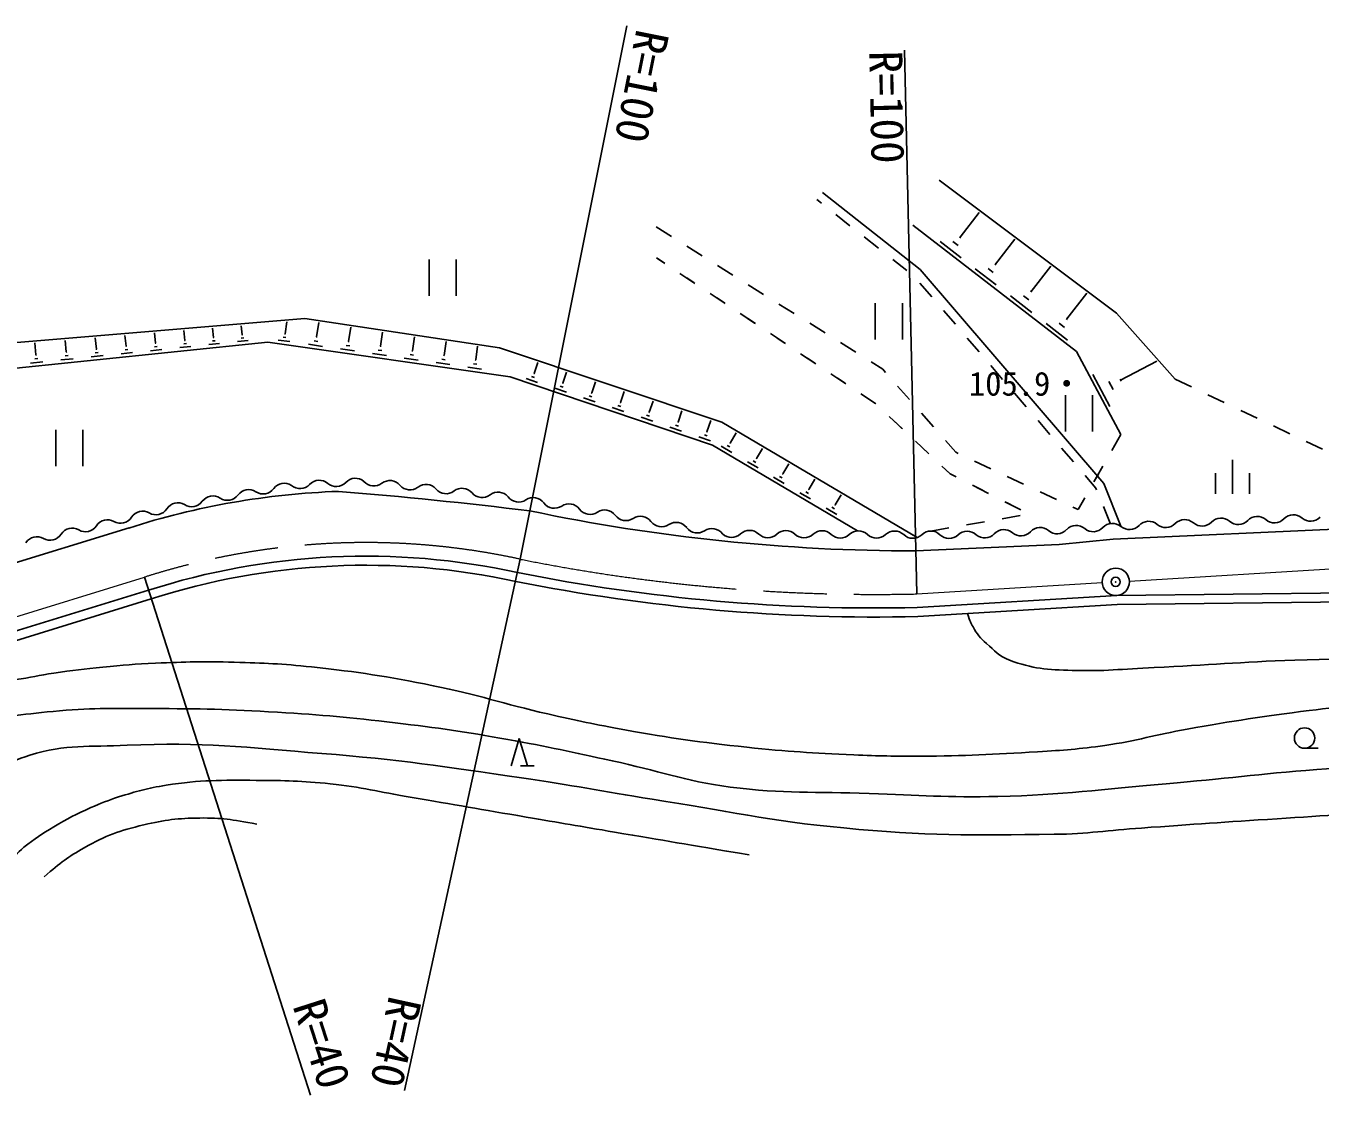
# Model space of a CAD drawing. Units: millimetres, scale not verified. Extents: x 40000 to 680000, y 20000 to 380000.
# Drawn here: x 399480 to 470884, y 252426 to 311404 of the extents above; entities that cross this region are included whole.
import ezdxf
from ezdxf.enums import TextEntityAlignment as Align

# ---------------------------------------------------------------- set-up
doc = ezdxf.new("R2010")
doc.units = ezdxf.units.MM
doc.header["$LTSCALE"] = 1000
doc.header["$PDMODE"] = 32
doc.header["$PDSIZE"] = 500
doc.linetypes.add('CHAIN', pattern=[18.5, 12, -1.5, 3.5, -1.5])
for name, color, linetype, lineweight in [('M-BGD', 7, 'Continuous', 25), ('M-BMK', 2, 'CHAIN', 13), ('M-BMK-SRVR', 3, 'Continuous', 25)]:
    doc.layers.add(name, color=color, linetype=linetype, lineweight=lineweight)
doc.styles.add('ＭＳ ゴシック', font='')
doc.styles.get('ＭＳ ゴシック').set_extended_font_data('MS Gothic')

msp = doc.modelspace()

# ---------------------------------------------------------------- linework, layer by layer
at = {"layer": 'M-BGD'}
for p, q in [((426758, 281986), (432641, 311404)), ((448631, 280071), (447951, 310063)), ((449864, 302900), (459654, 295549)), ((443425, 302218), (448826, 297963)), ((443376, 301620), (443115, 301825)), ((444947, 300382), (444161, 301001)), ((451030, 299749), (452081, 301110)), ((434251, 300312), (435098, 299781)), ((448413, 300420), (457444, 293441)), ((435946, 299249), (436793, 298718)), ((446518, 299145), (445733, 299764)), ((451072, 298618), (449925, 299504)), ((450908, 299295), (450621, 299516)), ((451066, 299722), (450994, 299777)), ((452978, 298258), (454043, 299637)), ((421725, 298511), (421725, 296511)), ((423225, 298511), (423225, 296511)), ((434729, 298306), (434271, 298610)), ((434271, 298610), (434688, 298334)), ((448089, 297907), (447304, 298526)), ((437640, 298187), (438487, 297656)), ((448826, 297963), (458953, 286171)), ((453020, 297113), (451859, 298010)), ((452854, 297797), (452563, 298022)), ((453014, 298230), (452941, 298286)), ((454938, 296756), (456019, 298154)), ((436394, 297199), (435562, 297752)), ((435937, 297503), (436353, 297226)), ((439335, 297125), (440182, 296594)), ((449459, 296459), (448807, 297218)), ((438060, 296091), (437227, 296645)), ((437602, 296396), (438019, 296119)), ((454981, 295598), (453807, 296505)), ((454813, 296290), (454519, 296517)), ((454975, 296727), (454902, 296784)), ((456913, 295243), (458008, 296660)), ((441029, 296062), (441876, 295531)), ((446343, 296110), (446343, 294110)), ((447843, 296110), (447843, 294110)), ((450762, 294942), (450110, 295701)), ((414876, 295260), (382357, 292543)), ((413776, 294413), (413871, 295078)), ((425610, 293653), (414876, 295260)), ((415522, 294251), (415636, 295045)), ((439725, 294984), (438893, 295538)), ((439268, 295288), (439684, 295011)), ((442724, 295000), (443571, 294469)), ((456956, 294072), (455768, 294989)), ((456786, 294772), (456489, 295002)), ((456950, 295214), (456876, 295272)), ((459654, 295549), (462890, 291916)), ((403368, 293578), (403304, 294193)), ((405010, 293738), (404948, 294330)), ((406635, 293896), (406576, 294466)), ((408244, 294053), (408187, 294600)), ((409837, 294208), (409782, 294734)), ((409818, 294207), (409855, 294210)), ((411360, 294182), (411504, 294197)), ((411414, 294362), (411362, 294866)), ((411396, 294360), (411432, 294364)), ((413669, 294234), (413828, 294211)), ((413756, 294416), (413795, 294410)), ((415498, 294255), (415547, 294248)), ((417288, 293995), (417401, 294781)), ((419048, 293739), (419160, 294517)), ((420803, 293485), (420914, 294255)), ((441391, 293877), (440558, 294430)), ((382014, 290766), (412827, 293958)), ((400036, 293253), (399968, 293914)), ((401710, 293416), (401644, 294054)), ((403348, 293575), (403389, 293580)), ((404949, 293537), (405110, 293554)), ((404990, 293736), (405030, 293740)), ((406361, 293489), (406986, 293554)), ((406576, 293701), (406732, 293717)), ((406615, 293894), (406654, 293898)), ((407977, 293656), (408586, 293720)), ((408187, 293863), (408339, 293878)), ((408225, 294051), (408263, 294055)), ((409577, 293822), (410170, 293884)), ((409781, 294023), (409929, 294038)), ((411162, 293986), (411739, 294046)), ((412827, 293958), (426197, 292042)), ((413403, 294077), (414038, 293986)), ((415065, 293839), (415845, 293727)), ((415391, 294031), (415586, 294003)), ((416834, 293586), (417609, 293475)), ((417158, 293776), (417352, 293749)), ((417264, 293999), (417312, 293992)), ((418919, 293522), (419112, 293495)), ((419024, 293743), (419073, 293736)), ((420779, 293488), (420827, 293481)), ((422553, 293231), (422662, 293993)), ((424297, 292977), (424405, 293732)), ((437871, 289540), (425610, 293653)), ((440933, 294181), (441349, 293904)), ((444418, 293938), (445265, 293406)), ((452065, 293425), (451413, 294183)), ((399734, 292802), (400424, 292874)), ((399971, 293036), (400144, 293054)), ((400015, 293250), (400058, 293255)), ((401415, 292977), (402089, 293047)), ((401647, 293205), (401816, 293222)), ((401689, 293414), (401731, 293418)), ((403080, 293149), (403738, 293217)), ((403306, 293372), (403471, 293389)), ((404729, 293320), (405370, 293386)), ((418598, 293333), (419367, 293223)), ((420356, 293081), (421120, 292971)), ((420675, 293269), (420866, 293242)), ((422108, 292830), (422867, 292721)), ((422425, 293017), (422615, 292989)), ((422529, 293234), (422577, 293227)), ((424170, 292765), (424359, 292738)), ((424273, 292981), (424320, 292974)), ((427523, 292230), (427728, 292837)), ((443056, 292769), (442223, 293323)), ((442598, 293073), (443015, 292797)), ((446113, 292875), (446754, 292473)), ((457444, 293441), (459881, 288860)), ((459875, 291856), (461869, 292916)), ((423856, 292579), (424609, 292471)), ((427379, 292066), (427538, 292012)), ((427503, 292237), (427543, 292223)), ((429108, 291696), (429314, 292305)), ((444722, 291662), (443889, 292215)), ((446754, 292473), (446914, 292291)), ((453367, 291907), (452716, 292666)), ((459284, 290408), (458344, 292175)), ((426197, 292042), (437358, 288272)), ((427076, 291956), (427712, 291741)), ((428660, 291421), (429298, 291205)), ((428964, 291531), (429123, 291478)), ((429088, 291702), (429128, 291689)), ((430695, 291161), (430901, 291772)), ((444264, 291966), (444680, 291689)), ((447575, 291540), (448235, 290788)), ((459462, 291353), (459227, 291795)), ((459904, 291801), (459845, 291911)), ((462890, 291916), (463793, 291486)), ((430246, 290885), (430885, 290669)), ((430550, 290996), (430710, 290942)), ((430675, 291168), (430715, 291154)), ((432263, 290632), (432303, 290619)), ((432283, 290626), (432490, 291239)), ((433873, 290090), (434081, 290706)), ((446346, 290582), (445554, 291108)), ((445929, 290859), (446346, 290582)), ((454670, 290390), (454019, 291149)), ((456829, 291034), (456829, 289034)), ((458329, 291034), (458329, 289034)), ((464696, 291057), (465599, 290627)), ((431833, 290349), (432474, 290133)), ((432138, 290460), (432298, 290406)), ((433728, 289924), (433888, 289870)), ((433853, 290096), (433893, 290083)), ((435465, 289553), (435673, 290172)), ((446382, 290548), (446346, 290582)), ((448895, 290037), (449555, 289286)), ((466502, 290198), (467405, 289768)), ((433421, 289813), (434064, 289596)), ((435012, 289276), (435656, 289058)), ((435319, 289387), (435480, 289333)), ((435444, 289560), (435485, 289546)), ((437058, 289016), (437267, 289637)), ((448662, 283185), (437871, 289540)), ((447838, 289176), (447110, 289862)), ((447449, 289545), (447813, 289202)), ((455973, 288872), (455322, 289631)), ((468308, 289338), (469211, 288909)), ((401128, 289123), (401128, 287123)), ((402628, 289123), (402628, 287123)), ((436604, 288738), (437250, 288520)), ((436912, 288850), (437073, 288795)), ((437038, 289023), (437078, 289009)), ((438344, 288393), (438673, 288951)), ((449293, 287805), (448566, 288491)), ((450215, 288535), (450789, 287882)), ((459881, 288860), (459388, 287990)), ((470114, 288479), (471017, 288050)), ((437358, 288272), (445361, 283546)), ((437846, 288216), (438429, 287872)), ((438168, 288262), (438314, 288176)), ((438326, 288404), (438362, 288383)), ((439789, 287541), (440119, 288100)), ((448904, 288173), (449268, 287830)), ((450789, 287882), (450907, 287826)), ((457276, 287355), (456625, 288114)), ((439290, 287363), (439874, 287019)), ((439612, 287409), (439758, 287323)), ((439770, 287552), (439807, 287530)), ((441234, 286688), (441565, 287248)), ((450472, 286695), (450021, 287119)), ((451813, 287402), (452718, 286977)), ((458896, 287120), (458403, 286250)), ((466049, 285600), (466050, 287475)), ((440735, 286510), (441319, 286165)), ((441058, 286556), (441204, 286470)), ((441216, 286699), (441252, 286677)), ((442680, 285835), (443012, 286396)), ((450360, 286801), (450472, 286695)), ((450811, 286522), (450472, 286695)), ((453624, 286553), (454529, 286129)), ((458519, 285908), (457928, 286596)), ((458649, 286685), (458403, 286250)), ((465112, 285600), (465112, 286725)), ((466987, 285600), (466987, 286725)), ((442180, 285656), (442766, 285311)), ((442504, 285702), (442650, 285616)), ((442662, 285845), (442699, 285824)), ((452593, 285614), (451702, 286068)), ((451809, 286014), (452254, 285787)), ((455434, 285704), (456340, 285280)), ((458554, 285822), (458519, 285908)), ((458953, 286171), (459896, 283818)), ((444109, 284992), (444146, 284970)), ((444128, 284981), (444460, 285543)), ((454376, 284706), (453484, 285160)), ((453591, 285106), (454037, 284879)), ((457910, 285380), (457535, 284719)), ((457663, 284945), (457535, 284719)), ((443627, 284802), (444213, 284456)), ((443951, 284848), (444097, 284762)), ((453351, 284222), (454336, 284393)), ((457245, 284855), (457535, 284719)), ((459298, 283966), (458926, 284894)), ((396582, 281071), (405184, 283716)), ((449410, 283538), (450395, 283709)), ((451381, 283880), (452366, 284051)), ((459467, 283094), (476501, 283869)), ((448426, 283333), (448414, 283331)), ((456479, 282802), (448577, 282440)), ((459467, 283094), (456479, 282802)), ((426758, 281986), (420370, 252674)), ((406022, 280992), (415186, 252426)), ((394766, 276746), (406247, 280276)), ((448662, 279321), (459668, 279991)), ((459668, 279991), (476657, 280172)), ((394909, 276267), (406397, 279799)), ((448683, 278822), (459686, 279491)), ((459686, 279491), (476657, 279672)), ((426249, 270594), (426700, 272094)), ((426700, 272094), (427149, 270594)), ((470026, 271559), (470776, 271559)), ((426774, 270594), (427524, 270594))]:
    msp.add_line(p, q, dxfattribs=at)
msp.add_circle((470026, 272122), 562, dxfattribs=at)
for centre, radius, start, end in [((415664, 285617), 725, 49.59208, 136.79772), ((417661, 285728), 725, 49.59208, 136.79772), ((418241, 242904), 42850, 92.02981, 107.7861), ((411768, 285101), 725, 56.50668, 143.71232), ((412568, 286311), 725, 236.50668, 323.71232), ((413737, 285453), 725, 56.50668, 143.71232), ((414607, 286609), 725, 229.59208, 316.79772), ((416604, 286721), 725, 229.59208, 316.79772), ((395508, 24459), 262128, 83.03565, 85.35779), ((418683, 286749), 725, 220.2998, 307.50544), ((419566, 285599), 725, 40.2998, 127.50544), ((420672, 286537), 725, 220.2998, 307.50544), ((421555, 285386), 725, 40.2998, 127.50544), ((422661, 286324), 725, 220.2998, 307.50544), ((423544, 285174), 725, 40.2998, 127.50544), ((424650, 286112), 725, 220.2998, 307.50544), ((425532, 284961), 725, 40.2998, 127.50544), ((407867, 284377), 725, 59.92643, 147.13207), ((408630, 285609), 725, 236.50668, 323.71232), ((409799, 284750), 725, 56.50668, 143.71232), ((410599, 285960), 725, 236.50668, 323.71232), ((426667, 285862), 725, 216.58346, 303.78909), ((427474, 284657), 725, 36.58346, 123.78909), ((428638, 285522), 725, 216.58346, 303.78909), ((429445, 284316), 725, 36.58346, 123.78909), ((404704, 284696), 725, 239.92643, 327.13207), ((405922, 283909), 725, 59.92643, 147.13207), ((406649, 285163), 725, 239.92643, 327.13207), ((448652, 386665), 104225, 258.17376, 269.95894), ((430609, 285181), 725, 216.58346, 303.78909), ((431415, 283976), 725, 36.58346, 123.78909), ((432580, 284840), 725, 216.58346, 303.78909), ((433386, 283635), 725, 36.58346, 123.78909), ((465413, 283534), 725, 48.9035, 136.10914), ((467411, 283621), 725, 48.9035, 136.10914), ((468364, 284714), 725, 228.9035, 316.10914), ((469409, 283709), 725, 48.9035, 136.10914), ((470362, 284801), 725, 228.9035, 316.10914), ((402033, 282973), 725, 59.92643, 147.13207), ((402760, 284228), 725, 239.92643, 327.13207), ((403978, 283441), 725, 59.92643, 147.13207), ((434550, 284499), 725, 216.58346, 303.78909), ((435357, 283294), 725, 36.58346, 123.78909), ((436521, 284158), 725, 216.58346, 303.78909), ((437328, 282953), 725, 36.58346, 123.78909), ((439407, 282852), 725, 46.11144, 133.31708), ((441407, 282843), 725, 46.11144, 133.31708), ((443407, 282833), 725, 46.11144, 133.31708), ((445407, 282823), 725, 46.11144, 133.31708), ((447408, 282817), 725, 46.27355, 133.47919), ((449408, 282813), 725, 46.27355, 133.47919), ((451408, 282808), 725, 46.27355, 133.47919), ((453437, 282894), 725, 49.68205, 136.88768), ((454375, 284000), 725, 229.68205, 316.88768), ((455434, 283009), 725, 49.68205, 136.88768), ((456372, 284114), 725, 229.68205, 316.88768), ((457431, 283123), 725, 49.68205, 136.88768), ((458369, 284229), 725, 229.68205, 316.88768), ((459427, 283238), 725, 49.68205, 136.88768), ((460366, 284343), 725, 229.68205, 316.88768), ((461424, 283352), 725, 49.68205, 136.88768), ((462370, 284451), 725, 228.9035, 316.10914), ((463415, 283446), 725, 48.9035, 136.10914), ((464368, 284539), 725, 228.9035, 316.10914), ((466366, 284626), 725, 228.9035, 316.10914), ((400089, 282505), 725, 59.92643, 147.13207), ((400815, 283760), 725, 239.92643, 327.13207), ((438412, 283907), 725, 226.11144, 313.31708), ((440412, 283897), 725, 226.11144, 313.31708), ((442412, 283888), 725, 226.11144, 313.31708), ((444412, 283878), 725, 226.11144, 313.31708), ((446411, 283869), 725, 226.27355, 313.47919), ((448411, 283865), 725, 226.27355, 313.47919), ((450411, 283860), 725, 226.27355, 313.47919), ((452379, 283885), 725, 229.68205, 316.88768), ((418241, 242904), 39250, 77.69574, 107.79269), ((418241, 242904), 38750, 77.68936, 107.79719), ((446366, 380045), 101250, 258.68629, 271.31126), ((446366, 380045), 100750, 258.68875, 271.30589)]:
    msp.add_arc(centre, radius, start, end, dxfattribs=at)
for points, knots in [([(563307, 274464), (560974, 274012), (560362, 273894), (558465, 273576), (556538, 273253), (555456, 273088), (553519, 272828), (551096, 272502), (549735, 272333), (547300, 272114), (544190, 271834), (542444, 271711), (539325, 271561), (537620, 271479), (536664, 271457), (534958, 271430), (533240, 271403), (532277, 271392), (530559, 271420), (527764, 271466), (526198, 271502), (523408, 271666), (520773, 271821), (519298, 271936), (516671, 272197), (514296, 272432), (512968, 272590), (510605, 272924), (508181, 273266), (506826, 273483), (504415, 273913), (502213, 274306), (501002, 274652), (498794, 275006), (496086, 275439), (494550, 275562), (491823, 275851), (489415, 276106), (488066, 276264), (485649, 276393), (483122, 276528), (481703, 276531), (479173, 276546), (475390, 276570), (473269, 276546), (469487, 276418), (466456, 276316), (464763, 276143), (461733, 276007), (459966, 275928), (458976, 275798), (457208, 275852), (455838, 275894), (455031, 275941), (453746, 276417), (453170, 276630), (452932, 276931), (452472, 277339), (452130, 277642), (451953, 277846), (451734, 278248), (451586, 278522), (451596, 278490), (451437, 278989)], [0, 0, 0, 0, 1, 1, 1, 2, 2, 2, 3, 3, 3, 4, 4, 4, 5, 5, 5, 6, 6, 6, 7, 7, 7, 8, 8, 8, 9, 9, 9, 10, 10, 10, 11, 11, 11, 12, 12, 12, 13, 13, 13, 14, 14, 14, 15, 15, 15, 16, 16, 16, 17, 17, 17, 18, 18, 18, 19, 19, 19, 20, 20, 20, 21, 21, 21, 21]), ([(286500, 277395), (286767, 277268), (287213, 277057), (287686, 276880), (288405, 276611), (288821, 276482), (289576, 276346), (290434, 276192), (290932, 276238), (291797, 276141), (292657, 276045), (293147, 276036), (293994, 275862), (295233, 275609), (295886, 275303), (297109, 274981), (298308, 274664), (298984, 274504), (300195, 274239), (301367, 273982), (302021, 273820), (303207, 273637), (304282, 273471), (304899, 273505), (305976, 273357), (307468, 273152), (308283, 272888), (309781, 272732), (310768, 272629), (311337, 272835), (312321, 272710), (313940, 272503), (314824, 272234), (316417, 271875), (317506, 271630), (318103, 271436), (319194, 271201), (320193, 270986), (320760, 270901), (321766, 270729), (323910, 270362), (325115, 270175), (327272, 269893), (328371, 269749), (328992, 269715), (330098, 269637), (331886, 269510), (332891, 269459), (334683, 269440), (336477, 269422), (337483, 269431), (339274, 269513), (340941, 269590), (341873, 269665), (343535, 269822), (344898, 269951), (345657, 270075), (347015, 270249), (349288, 270541), (350545, 270846), (352828, 271039), (354533, 271182), (355492, 271221), (357202, 271260), (359300, 271309), (360477, 271319), (362574, 271254), (364847, 271184), (366114, 271021), (368384, 270901), (370233, 270804), (371269, 270651), (373121, 270690), (374991, 270730), (376036, 270907), (377880, 271215), (379291, 271450), (380032, 271857), (381454, 272016), (382829, 272169), (383624, 272052), (384994, 271854), (385986, 271710), (386586, 271692), (387493, 271262), (388590, 270741), (389068, 270203), (390018, 269446), (391023, 268644), (391499, 268092), (392469, 267247), (393475, 266370), (394043, 265882), (395103, 265071), (395235, 264969), (395307, 264906), (395458, 264835), (396191, 264488), (396731, 264124), (397491, 264408), (398416, 264754), (398594, 265491), (399375, 266096), (399992, 266574), (400349, 266832), (401023, 267226), (401796, 267678), (402238, 267923), (403059, 268282), (403647, 268539), (403981, 268675), (404592, 268870), (405600, 269190), (406176, 269354), (407220, 269518), (409139, 269818), (410243, 269798), (412185, 269787), (413784, 269778), (414683, 269760), (416274, 269595), (418006, 269416), (418955, 269152), (420673, 268861), (423175, 268438), (424575, 268190), (427077, 267762), (428979, 267437), (430044, 267258), (431946, 266935), (434851, 266442), (435758, 266288), (439384, 265672)], [0, 0, 0, 0, 1, 1, 1, 2, 2, 2, 3, 3, 3, 4, 4, 4, 5, 5, 5, 6, 6, 6, 7, 7, 7, 8, 8, 8, 9, 9, 9, 10, 10, 10, 11, 11, 11, 12, 12, 12, 13, 13, 13, 14, 14, 14, 15, 15, 15, 16, 16, 16, 17, 17, 17, 18, 18, 18, 19, 19, 19, 20, 20, 20, 21, 21, 21, 22, 22, 22, 23, 23, 23, 24, 24, 24, 25, 25, 25, 26, 26, 26, 27, 27, 27, 28, 28, 28, 29, 29, 29, 30, 30, 30, 31, 31, 31, 32, 32, 32, 33, 33, 33, 34, 34, 34, 35, 35, 35, 36, 36, 36, 37, 37, 37, 38, 38, 38, 39, 39, 39, 40, 40, 40, 41, 41, 41, 42, 42, 42, 43, 43, 43, 44, 44, 44, 44]), ([(394225, 276072), (394596, 275873), (395448, 275416), (396306, 275255), (397309, 275067), (397901, 275261), (398917, 275358), (399747, 275438), (400197, 275590), (401022, 275707), (402078, 275858), (402671, 275928), (403731, 276036), (404860, 276151), (405494, 276199), (406628, 276248), (408325, 276322), (409278, 276358), (410976, 276302), (412644, 276247), (413582, 276224), (415241, 276045), (417878, 275760), (419351, 275530), (421951, 275009), (424446, 274508), (425797, 274017), (428278, 273451), (429926, 273075), (430853, 272876), (432516, 272577), (435137, 272107), (436617, 271897), (439264, 271614), (441557, 271369), (442849, 271303), (445152, 271192), (446585, 271124), (447390, 271122), (448824, 271124), (451356, 271127), (452774, 271216), (455301, 271366), (456752, 271452), (457567, 271508), (459006, 271714), (460798, 271971), (461770, 272301), (463553, 272613), (466171, 273070), (467642, 273317), (470280, 273636), (472364, 273889), (473537, 273993), (475631, 274145), (477594, 274286), (478697, 274330), (480665, 274379), (482688, 274428), (483824, 274449), (485847, 274374), (488647, 274271), (490216, 274152), (493000, 273833), (495973, 273492), (497608, 273079), (500568, 272630), (503203, 272231), (504681, 272015), (507323, 271657), (509998, 271295), (511503, 271142), (514182, 270812), (515871, 270604), (516813, 270455), (518505, 270279), (520712, 270050), (521950, 269896), (524167, 269819), (524352, 269813), (524531, 269807), (524705, 269803)], [0, 0, 0, 0, 1, 1, 1, 2, 2, 2, 3, 3, 3, 4, 4, 4, 5, 5, 5, 6, 6, 6, 7, 7, 7, 8, 8, 8, 9, 9, 9, 10, 10, 10, 11, 11, 11, 12, 12, 12, 13, 13, 13, 14, 14, 14, 15, 15, 15, 16, 16, 16, 17, 17, 17, 18, 18, 18, 19, 19, 19, 20, 20, 20, 21, 21, 21, 22, 22, 22, 23, 23, 23, 24, 24, 24, 25, 25, 25, 26, 26, 26, 27, 27, 27, 27]), ([(564868, 270804), (562482, 270074), (561810, 269885), (559825, 269390), (557259, 268751), (555800, 268473), (553191, 268046), (550410, 267592), (548829, 267490), (546023, 267223), (542874, 266924), (541108, 266761), (537948, 266612), (535110, 266479), (533518, 266362), (530678, 266414), (525923, 266503), (523249, 266562), (518519, 267053), (515318, 267385), (513528, 267625), (510357, 268171), (506304, 268869), (504082, 269527), (500022, 270179), (497398, 270600), (495911, 270747), (493260, 270941), (489500, 271216), (487378, 271029), (483608, 270977), (481509, 270949), (480334, 270857), (478236, 270764), (475290, 270633), (473637, 270605), (470696, 270383), (467449, 270139), (465642, 269874), (462397, 269600), (458773, 269294), (456748, 268981), (453112, 268898), (450337, 268835), (448781, 268964), (446006, 269065), (443010, 269175), (441311, 269029), (438338, 269421), (435756, 269762), (434376, 270324), (431829, 270866), (429581, 271344), (428326, 271643), (426062, 272044), (423647, 272471), (422287, 272677), (419851, 272963), (417325, 273260), (415903, 273389), (413365, 273546), (410652, 273714), (409127, 273742), (406409, 273749), (404426, 273754), (403310, 273791), (401335, 273623), (399441, 273462), (398388, 273281), (396507, 273009), (395079, 272802), (394275, 272165), (392858, 272435), (392068, 272586), (391807, 273127), (391084, 273478), (390122, 273945), (389531, 274131), (388478, 274317), (388051, 274393), (387945, 274405), (387378, 274468)], [0, 0, 0, 0, 1, 1, 1, 2, 2, 2, 3, 3, 3, 4, 4, 4, 5, 5, 5, 6, 6, 6, 7, 7, 7, 8, 8, 8, 9, 9, 9, 10, 10, 10, 11, 11, 11, 12, 12, 12, 13, 13, 13, 14, 14, 14, 15, 15, 15, 16, 16, 16, 17, 17, 17, 18, 18, 18, 19, 19, 19, 20, 20, 20, 21, 21, 21, 22, 22, 22, 23, 23, 23, 24, 24, 24, 25, 25, 25, 26, 26, 26, 27, 27, 27, 27]), ([(551599, 264694), (549973, 264391), (549491, 264351), (548135, 264165), (541923, 263313), (538367, 263158), (532101, 263390), (529011, 263504), (527283, 263655), (524206, 263957), (518888, 264479), (515894, 264688), (510612, 265497), (506781, 266083), (504681, 266690), (500847, 267266), (496660, 267895), (494292, 268128), (490067, 268397), (487020, 268591), (485303, 268489), (482251, 268435), (476877, 268340), (473877, 268000), (468513, 267669), (465593, 267488), (463958, 267364), (461039, 267159), (459154, 267027), (458103, 266837), (456214, 266812), (451678, 266752), (449122, 266729), (444606, 267160), (440447, 267557), (438155, 268101), (434028, 268751), (431210, 269194), (429643, 269518), (426820, 269928), (422529, 270550), (420124, 270928), (415802, 271271), (411616, 271604), (409256, 271915), (405062, 271720), (402962, 271622), (401716, 271792), (399706, 271175), (398959, 270945), (398545, 270765), (397883, 270349), (397299, 269982), (397002, 269728), (396473, 269284), (395950, 268846), (395870, 268208), (395198, 268091), (394374, 267947), (393991, 268601), (393275, 269033), (392456, 269526), (392107, 269964), (391310, 270491), (390544, 270997), (390091, 271246), (389277, 271670), (388482, 272084), (388013, 272269), (387179, 272597), (385569, 273230), (383471, 273640), (382903, 273751)], [0, 0, 0, 0, 1, 1, 1, 2, 2, 2, 3, 3, 3, 4, 4, 4, 5, 5, 5, 6, 6, 6, 7, 7, 7, 8, 8, 8, 9, 9, 9, 10, 10, 10, 11, 11, 11, 12, 12, 12, 13, 13, 13, 14, 14, 14, 15, 15, 15, 16, 16, 16, 17, 17, 17, 18, 18, 18, 19, 19, 19, 20, 20, 20, 21, 21, 21, 22, 22, 22, 23, 23, 23, 24, 24, 24, 24]), ([(400494, 264475), (401426, 265274), (401778, 265540), (402700, 266071), (403890, 266757), (404647, 267011), (405983, 267330), (407167, 267612), (407859, 267700), (409076, 267711), (410308, 267722), (410800, 267631), (412213, 267375)], [0, 0, 0, 0, 1, 1, 1, 2, 2, 2, 3, 3, 3, 4, 4, 4, 4])]:
    msp.add_open_spline(points, degree=3, knots=knots, dxfattribs=at)
at = {"layer": 'M-BMK'}
for p, q in [((460359, 280784), (476579, 281770)), ((394552, 277465), (406022, 280992)), ((448631, 280071), (458862, 280693))]:
    msp.add_line(p, q, dxfattribs=at)
for centre, radius, start, end in [((418241, 242904), 40000, 77.65403, 107.7861), ((446366, 380045), 100000, 258.71288, 271.29775)]:
    msp.add_arc(centre, radius, start, end, dxfattribs=at)
at = {"layer": 'M-BMK-SRVR'}
msp.add_circle((459610, 280738), 750, dxfattribs=at)
msp.add_point((459610, 280738), dxfattribs=at)

# ---------------------------------------------------------------- texts
at = {"layer": 'M-BGD', "style": 'ＭＳ ゴシック'}
for s, rotation, p in [('R=100', 258.692, (432641, 311404)), ('R=100', 271.298, (445452, 310007)), ('R=40', 257.705, (418992, 258092)), ('R=40', 287.786, (413659, 257187))]:
    msp.add_text(s, height=1833, rotation=rotation, dxfattribs=at).set_placement(p, align=Align.BOTTOM_LEFT)
msp.add_text('105.9・', height=1320, dxfattribs=at).set_placement((457801, 291667), align=Align.MIDDLE_RIGHT)

doc.saveas('drawing.dxf')
